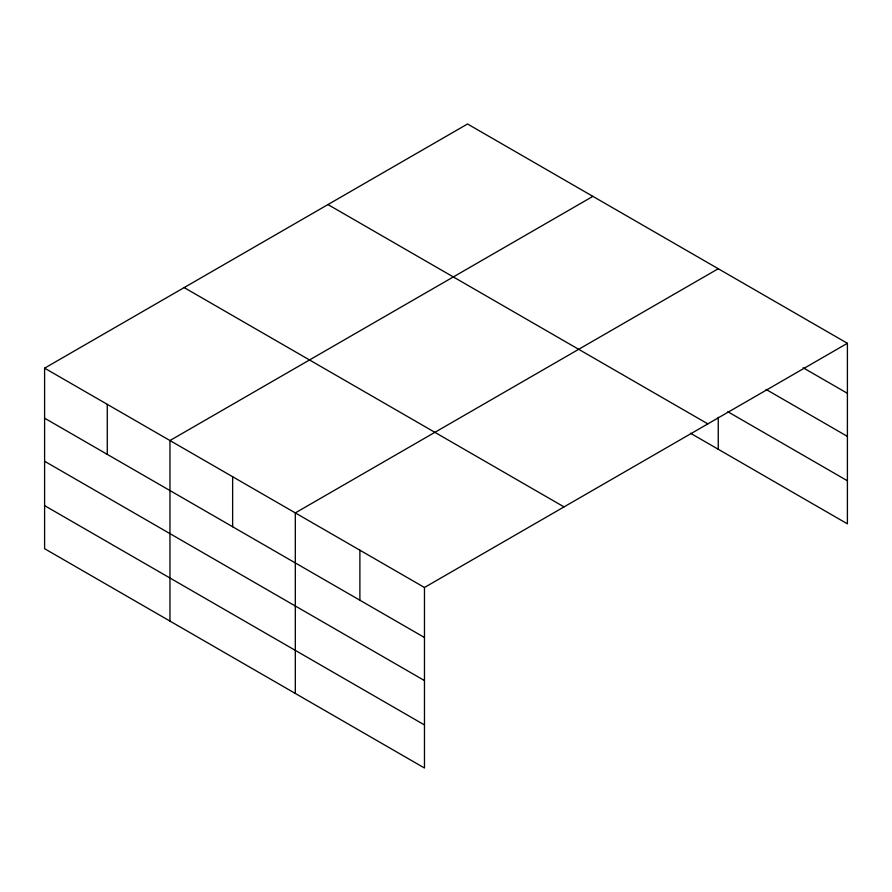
<?xml version="1.0" encoding="UTF-8"?>
<svg xmlns="http://www.w3.org/2000/svg" width="892" height="892" viewBox="0 0 892 892"><rect width="100%" height="100%" fill="white"/><g stroke="black" fill="none" stroke-linecap="round" stroke-linejoin="round"><path stroke-width="1.34" d="M847.4 343.297L467.531 123.988L44.6 368.162L44.6 548.703L424.469 768.012L424.469 587.482L847.4 343.297L847.4 523.838L690.519 433.256M592.89 196.363L169.959 440.537L169.959 621.066M718.25 268.737L295.308 512.911L295.308 693.441M803.157 367.772L847.4 393.316M766.083 389.436L847.4 436.389M727.816 411.725L847.4 480.766M327.966 204.569L707.835 423.878M184.165 287.592L564.034 506.901M44.6 368.162L424.469 587.482M44.6 418.181L424.469 637.501M44.6 461.253L424.469 680.563M44.6 505.63L424.469 724.94M718.25 417.311L718.25 449.267M359.889 550.197L359.889 600.216M232.634 476.729L232.634 526.748M107.274 404.355L107.274 454.374"/></g></svg>
